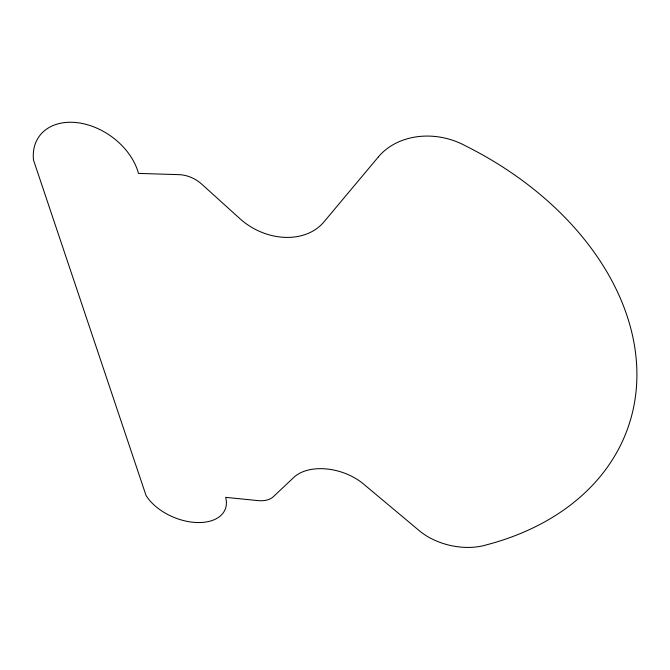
<?xml version="1.0" encoding="UTF-8"?>
<svg xmlns="http://www.w3.org/2000/svg" width="670" height="670" viewBox="0 0 670 670"><rect width="100%" height="100%" fill="white"/><g stroke="black" fill="none" stroke-linecap="round" stroke-linejoin="round"><path stroke-width="1" d="M378.424 156.864L323.811 222.055A58.508 46.13 27.8 0 1 239.977 218.738L201.787 184.191A28.735 21.532 31.3 0 0 178.99 174.652L138.489 173.413A58.365 41.909 35.4 0 0 77.703 122.719A58.365 41.909 35.4 0 0 33.5 160.063L146.043 495.482A44.413 26.9 22.4 0 0 197.474 522.541A44.413 26.9 22.4 0 0 225.656 497.358L258.034 500.607A22.78 14.288 20.4 0 0 273.31 496.738L293.828 477.383A45.987 29.17 17.6 0 1 363.467 483.975L419.253 530.682A53.466 34.371 12.9 0 0 486.629 544.811A297.647 215.271 19.3 0 0 636.676 365.812A297.647 215.271 19.3 0 0 466.086 146.152A67.536 55.903 16.4 0 0 378.424 156.864"/></g></svg>
